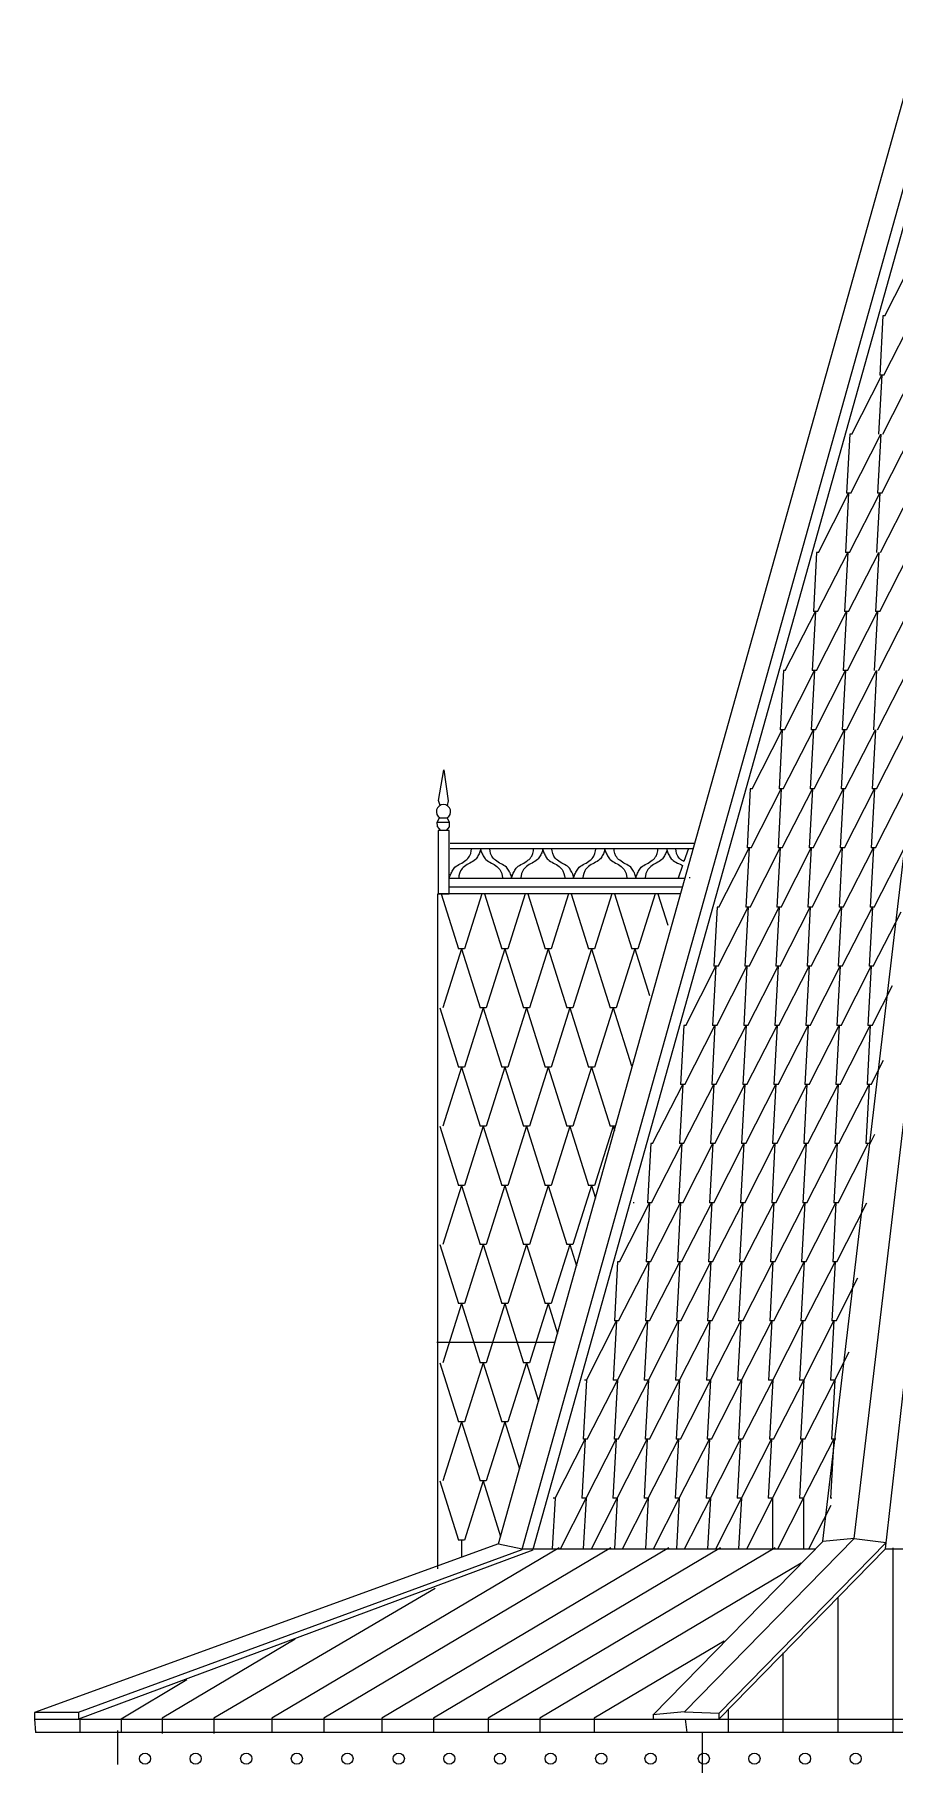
# Model space of a CAD drawing. Header units: millimetres. Extents: x 2399 to 111977, y 1313 to 59551.
# Drawn here: x 39205 to 42151, y 46560 to 52489 of the extents above; entities that cross this region are included whole.
import ezdxf

# ---------------------------------------------------------------- set-up
doc = ezdxf.new("R2010")
doc.units = ezdxf.units.MM
doc.layers.add('hatch1', color=7, linetype='Continuous', lineweight=20, true_color=0x6a6a6a)
doc.layers.add('main line', color=7, linetype='Continuous', lineweight=13)

msp = doc.modelspace()

# ---------------------------------------------------------------- linework, layer by layer
at = {"layer": 'hatch1', "color": 251, "linetype": 'Continuous', "lineweight": 20, "true_color": 0x6a6a6a}
for p, q in [((42118.7151, 51525.0474), (42222.0128, 51727.6971)), ((42112.3366, 51525.0474), (42101.1598, 51322.3977)), ((42118.7151, 51525.0474), (42112.3366, 51525.0474)), ((42115.4783, 51322.3977), (42218.776, 51525.0474)), ((42005.0213, 51119.748), (42108.319, 51322.3977)), ((42108.319, 51322.3977), (42097.1422, 51119.748)), ((42115.4783, 51322.3977), (42101.1598, 51322.3977)), ((42111.4607, 51119.748), (42214.7584, 51322.3977)), ((41998.6429, 51119.748), (41987.466, 50917.0983)), ((42005.0213, 51119.748), (41998.6429, 51119.748)), ((42001.7845, 50917.0983), (42105.0822, 51119.748)), ((42105.0822, 51119.748), (42093.9054, 50917.0983)), ((42108.2239, 50917.0983), (42211.5215, 51119.748)), ((41891.3276, 50714.4486), (41994.6253, 50917.0983)), ((41994.6253, 50917.0983), (41983.4484, 50714.4486)), ((42001.7845, 50917.0983), (41987.466, 50917.0983)), ((41997.7669, 50714.4486), (42101.0646, 50917.0983)), ((42101.0646, 50917.0983), (42089.8878, 50714.4486)), ((42108.2239, 50917.0983), (42093.9054, 50917.0983)), ((42104.2063, 50714.4486), (42207.5039, 50917.0983)), ((41884.9491, 50714.4486), (41873.7723, 50511.7989)), ((41891.3276, 50714.4486), (41884.9491, 50714.4486)), ((41888.0908, 50511.7989), (41991.3885, 50714.4486)), ((41991.3885, 50714.4486), (41980.2116, 50511.7989)), ((41997.7669, 50714.4486), (41983.4484, 50714.4486)), ((41994.5301, 50511.7989), (42097.8278, 50714.4486)), ((42097.8278, 50714.4486), (42086.6509, 50511.7989)), ((42100.9694, 50511.7989), (42204.2671, 50714.4486)), ((41777.6338, 50309.1492), (41880.9315, 50511.7989)), ((41880.9315, 50511.7989), (41869.7547, 50309.1492)), ((41888.0908, 50511.7989), (41873.7723, 50511.7989)), ((41884.0732, 50309.1492), (41987.3709, 50511.7989)), ((41987.3709, 50511.7989), (41976.194, 50309.1492)), ((41994.5301, 50511.7989), (41980.2116, 50511.7989)), ((41990.5125, 50309.1492), (42093.8102, 50511.7989)), ((42093.8102, 50511.7989), (42082.6333, 50309.1492)), ((42100.9694, 50511.7989), (42086.6509, 50511.7989)), ((42096.9518, 50309.1492), (42200.2495, 50511.7989)), ((41771.2554, 50309.1492), (41760.0785, 50106.4995)), ((41777.6338, 50309.1492), (41771.2554, 50309.1492)), ((41774.397, 50106.4995), (41877.6947, 50309.1492)), ((41877.6947, 50309.1492), (41866.5179, 50106.4995)), ((41884.0732, 50309.1492), (41869.7547, 50309.1492)), ((41880.8363, 50106.4995), (41984.134, 50309.1492)), ((41984.134, 50309.1492), (41972.9572, 50106.4995)), ((41990.5125, 50309.1492), (41976.194, 50309.1492)), ((41987.2757, 50106.4995), (42090.5734, 50309.1492)), ((42090.5734, 50309.1492), (42079.3965, 50106.4995)), ((42093.715, 50106.4995), (42197.0127, 50309.1492)), ((41663.9401, 49903.8498), (41767.2378, 50106.4995)), ((41767.2378, 50106.4995), (41756.0609, 49903.8498)), ((41774.397, 50106.4995), (41760.0785, 50106.4995)), ((41770.3794, 49903.8498), (41873.6771, 50106.4995)), ((41873.6771, 50106.4995), (41862.5003, 49903.8498)), ((41880.8363, 50106.4995), (41866.5179, 50106.4995)), ((41876.8187, 49903.8498), (41980.1164, 50106.4995)), ((41980.1164, 50106.4995), (41968.9396, 49903.8498)), ((41987.2757, 50106.4995), (41972.9572, 50106.4995)), ((41983.2581, 49903.8498), (42086.5558, 50106.4995)), ((42086.5558, 50106.4995), (42075.3789, 49903.8498)), ((42089.6974, 49903.8498), (42192.9951, 50106.4995)), ((41657.5616, 49903.8498), (41646.3848, 49701.2001)), ((41663.9401, 49903.8498), (41657.5616, 49903.8498)), ((41660.7033, 49701.2001), (41764.0009, 49903.8498)), ((41764.0009, 49903.8498), (41752.8241, 49701.2001)), ((41770.3794, 49903.8498), (41756.0609, 49903.8498)), ((41767.1426, 49701.2001), (41870.4403, 49903.8498)), ((41870.4403, 49903.8498), (41859.2634, 49701.2001)), ((41876.8187, 49903.8498), (41862.5003, 49903.8498)), ((41873.5819, 49701.2001), (41976.8796, 49903.8498)), ((41976.8796, 49903.8498), (41965.7028, 49701.2001)), ((41983.2581, 49903.8498), (41968.9396, 49903.8498)), ((41980.0213, 49701.2001), (42083.319, 49903.8498)), ((42083.319, 49903.8498), (42072.1421, 49701.2001)), ((42089.6974, 49903.8498), (42075.3789, 49903.8498)), ((42086.4606, 49701.2001), (42189.7583, 49903.8498)), ((41550.2463, 49498.5504), (41653.544, 49701.2001)), ((41653.544, 49701.2001), (41642.3672, 49498.5504)), ((41660.7033, 49701.2001), (41646.3848, 49701.2001)), ((41656.6857, 49498.5504), (41759.9833, 49701.2001)), ((41759.9833, 49701.2001), (41748.8065, 49498.5504)), ((41767.1426, 49701.2001), (41752.8241, 49701.2001)), ((41763.125, 49498.5504), (41866.4227, 49701.2001)), ((41866.4227, 49701.2001), (41855.2458, 49498.5504)), ((41873.5819, 49701.2001), (41859.2634, 49701.2001)), ((41869.5643, 49498.5504), (41972.862, 49701.2001)), ((41972.862, 49701.2001), (41961.6852, 49498.5504)), ((41980.0213, 49701.2001), (41965.7028, 49701.2001)), ((41976.0037, 49498.5504), (42079.3014, 49701.2001)), ((42079.3014, 49701.2001), (42068.1245, 49498.5504)), ((42086.4606, 49701.2001), (42072.1421, 49701.2001)), ((42082.443, 49498.5504), (42185.7407, 49701.2001)), ((40598.2796, 49543.5397), (40657.6493, 49355.399)), ((40737.6103, 49543.5397), (40678.2406, 49355.399)), ((40746.7672, 49543.5397), (40806.1369, 49355.399)), ((40886.0979, 49543.5397), (40826.7282, 49355.399)), ((40895.2548, 49543.5397), (40954.6245, 49355.399)), ((41034.5855, 49543.5397), (40975.2158, 49355.399)), ((41043.7424, 49543.5397), (41103.1121, 49355.399)), ((41183.0731, 49543.5397), (41123.7034, 49355.399)), ((41192.23, 49543.5397), (41251.5997, 49355.399)), ((41331.5607, 49543.5397), (41272.191, 49355.399)), ((41340.7176, 49543.5397), (41374.5761, 49436.243)), ((41543.8679, 49498.5504), (41532.691, 49295.9007)), ((41550.2463, 49498.5504), (41543.8679, 49498.5504)), ((41547.0095, 49295.9007), (41650.3072, 49498.5504)), ((41650.3072, 49498.5504), (41639.1303, 49295.9007)), ((41656.6857, 49498.5504), (41642.3672, 49498.5504)), ((41653.4488, 49295.9007), (41756.7465, 49498.5504)), ((41756.7465, 49498.5504), (41745.5697, 49295.9007)), ((41763.125, 49498.5504), (41748.8065, 49498.5504)), ((41759.8882, 49295.9007), (41863.1859, 49498.5504)), ((41863.1859, 49498.5504), (41852.009, 49295.9007)), ((41869.5643, 49498.5504), (41855.2458, 49498.5504)), ((41866.3275, 49295.9007), (41969.6252, 49498.5504)), ((41969.6252, 49498.5504), (41958.4484, 49295.9007)), ((41976.0037, 49498.5504), (41961.6852, 49498.5504)), ((41972.7668, 49295.9007), (42076.0645, 49498.5504)), ((42076.0645, 49498.5504), (42064.8877, 49295.9007)), ((42082.443, 49498.5504), (42068.1245, 49498.5504)), ((42079.2062, 49295.9007), (42174.5271, 49482.9016)), ((40667.945, 49355.399), (40603.9968, 49152.7493)), ((40678.2406, 49355.399), (40657.6493, 49355.399)), ((40667.945, 49355.399), (40731.8931, 49152.7493)), ((40816.4326, 49355.399), (40752.4844, 49152.7493)), ((40826.7282, 49355.399), (40806.1369, 49355.399)), ((40816.4326, 49355.399), (40880.3807, 49152.7493)), ((40964.9201, 49355.399), (40900.972, 49152.7493)), ((40975.2158, 49355.399), (40954.6245, 49355.399)), ((40964.9201, 49355.399), (41028.8683, 49152.7493)), ((41113.4077, 49355.399), (41049.4596, 49152.7493)), ((41123.7034, 49355.399), (41103.1121, 49355.399)), ((41113.4077, 49355.399), (41177.3559, 49152.7493)), ((41261.8953, 49355.399), (41197.9472, 49152.7493)), ((41272.191, 49355.399), (41251.5997, 49355.399)), ((41261.8953, 49355.399), (41312.4603, 49195.1602)), ((41436.5526, 49093.251), (41539.8503, 49295.9007)), ((41539.8503, 49295.9007), (41528.6734, 49093.251)), ((41547.0095, 49295.9007), (41532.691, 49295.9007)), ((41542.9919, 49093.251), (41646.2896, 49295.9007)), ((41646.2896, 49295.9007), (41635.1127, 49093.251)), ((41653.4488, 49295.9007), (41639.1303, 49295.9007)), ((41649.4312, 49093.251), (41752.7289, 49295.9007)), ((41752.7289, 49295.9007), (41741.5521, 49093.251)), ((41759.8882, 49295.9007), (41745.5697, 49295.9007)), ((41755.8706, 49093.251), (41859.1683, 49295.9007)), ((41859.1683, 49295.9007), (41847.9914, 49093.251)), ((41866.3275, 49295.9007), (41852.009, 49295.9007)), ((41862.3099, 49093.251), (41965.6076, 49295.9007)), ((41965.6076, 49295.9007), (41954.4308, 49093.251)), ((41972.7668, 49295.9007), (41958.4484, 49295.9007)), ((41968.7493, 49093.251), (42072.0469, 49295.9007)), ((42072.0469, 49295.9007), (42060.8701, 49093.251)), ((42079.2062, 49295.9007), (42064.8877, 49295.9007)), ((42075.1886, 49093.251), (42144.6404, 49229.5018)), ((40593.7012, 49152.7493), (40657.6493, 48950.0996)), ((40742.1888, 49152.7493), (40678.2406, 48950.0996)), ((40752.4844, 49152.7493), (40731.8931, 49152.7493)), ((40742.1888, 49152.7493), (40806.1369, 48950.0996)), ((40890.6763, 49152.7493), (40826.7282, 48950.0996)), ((40900.972, 49152.7493), (40880.3807, 49152.7493)), ((40890.6763, 49152.7493), (40954.6245, 48950.0996)), ((41039.1639, 49152.7493), (40975.2158, 48950.0996)), ((41049.4596, 49152.7493), (41028.8683, 49152.7493)), ((41039.1639, 49152.7493), (41103.1121, 48950.0996)), ((41187.6515, 49152.7493), (41123.7034, 48950.0996)), ((41197.9472, 49152.7493), (41177.3559, 49152.7493)), ((41187.6515, 49152.7493), (41250.3445, 48954.0773)), ((41430.1741, 49093.251), (41418.9973, 48890.6014)), ((41436.5526, 49093.251), (41430.1741, 49093.251)), ((41433.3157, 48890.6014), (41536.6134, 49093.251)), ((41536.6134, 49093.251), (41525.4366, 48890.6014)), ((41542.9919, 49093.251), (41528.6734, 49093.251)), ((41539.7551, 48890.6014), (41643.0528, 49093.251)), ((41643.0528, 49093.251), (41631.8759, 48890.6014)), ((41649.4312, 49093.251), (41635.1127, 49093.251)), ((41646.1944, 48890.6014), (41749.4921, 49093.251)), ((41749.4921, 49093.251), (41738.3153, 48890.6014)), ((41755.8706, 49093.251), (41741.5521, 49093.251)), ((41752.6338, 48890.6014), (41855.9314, 49093.251)), ((41855.9314, 49093.251), (41844.7546, 48890.6014)), ((41862.3099, 49093.251), (41847.9914, 49093.251)), ((41859.0731, 48890.6014), (41962.3708, 49093.251)), ((41962.3708, 49093.251), (41951.1939, 48890.6014)), ((41968.7493, 49093.251), (41954.4308, 49093.251)), ((41965.5124, 48890.6014), (42068.8101, 49093.251)), ((42068.8101, 49093.251), (42057.6333, 48890.6014)), ((42075.1886, 49093.251), (42060.8701, 49093.251)), ((40667.945, 48950.0996), (40603.9968, 48747.4499)), ((40678.2406, 48950.0996), (40657.6493, 48950.0996)), ((40667.945, 48950.0996), (40731.8931, 48747.4499)), ((40816.4326, 48950.0996), (40752.4844, 48747.4499)), ((40826.7282, 48950.0996), (40806.1369, 48950.0996)), ((40816.4326, 48950.0996), (40880.3807, 48747.4499)), ((40964.9201, 48950.0996), (40900.972, 48747.4499)), ((40975.2158, 48950.0996), (40954.6245, 48950.0996)), ((40964.9201, 48950.0996), (41028.8683, 48747.4499)), ((41113.4077, 48950.0996), (41049.4596, 48747.4499)), ((41123.7034, 48950.0996), (41103.1121, 48950.0996)), ((41113.4077, 48950.0996), (41177.3559, 48747.4499)), ((42071.9518, 48890.6014), (42114.5186, 48974.1091)), ((41322.8588, 48687.9517), (41426.1565, 48890.6014)), ((41426.1565, 48890.6014), (41414.9797, 48687.9517)), ((41433.3157, 48890.6014), (41418.9973, 48890.6014)), ((41429.2981, 48687.9517), (41532.5958, 48890.6014)), ((41532.5958, 48890.6014), (41521.419, 48687.9517)), ((41539.7551, 48890.6014), (41525.4366, 48890.6014)), ((41535.7375, 48687.9517), (41639.0352, 48890.6014)), ((41639.0352, 48890.6014), (41627.8583, 48687.9517)), ((41646.1944, 48890.6014), (41631.8759, 48890.6014)), ((41642.1768, 48687.9517), (41745.4745, 48890.6014)), ((41745.4745, 48890.6014), (41734.2977, 48687.9517)), ((41752.6338, 48890.6014), (41738.3153, 48890.6014)), ((41748.6162, 48687.9517), (41851.9138, 48890.6014)), ((41851.9138, 48890.6014), (41840.737, 48687.9517)), ((41859.0731, 48890.6014), (41844.7546, 48890.6014)), ((41855.0555, 48687.9517), (41958.3532, 48890.6014)), ((41958.3532, 48890.6014), (41947.1763, 48687.9517)), ((41965.5124, 48890.6014), (41951.1939, 48890.6014)), ((41961.4948, 48687.9517), (42064.7925, 48890.6014)), ((42064.7925, 48890.6014), (42053.6157, 48687.9517)), ((42071.9518, 48890.6014), (42057.6333, 48890.6014)), ((40593.7012, 48747.4499), (40657.6493, 48544.8002)), ((40742.1888, 48747.4499), (40678.2406, 48544.8002)), ((40752.4844, 48747.4499), (40731.8931, 48747.4499)), ((40742.1888, 48747.4499), (40806.1369, 48544.8002)), ((40890.6763, 48747.4499), (40826.7282, 48544.8002)), ((40900.972, 48747.4499), (40880.3807, 48747.4499)), ((40890.6763, 48747.4499), (40954.6245, 48544.8002)), ((41039.1639, 48747.4499), (40975.2158, 48544.8002)), ((41049.4596, 48747.4499), (41028.8683, 48747.4499)), ((41039.1639, 48747.4499), (41103.1121, 48544.8002)), ((41187.6515, 48747.4499), (41123.7034, 48544.8002)), ((41196.0608, 48747.4499), (41177.3559, 48747.4499)), ((41187.6515, 48747.4499), (41192.1062, 48733.3332)), ((41316.4803, 48687.9517), (41305.3035, 48485.302)), ((41322.8588, 48687.9517), (41316.4803, 48687.9517)), ((41319.622, 48485.302), (41422.9197, 48687.9517)), ((41422.9197, 48687.9517), (41411.7428, 48485.302)), ((41429.2981, 48687.9517), (41414.9797, 48687.9517)), ((41426.0613, 48485.302), (41529.359, 48687.9517)), ((41529.359, 48687.9517), (41518.1822, 48485.302)), ((41535.7375, 48687.9517), (41521.419, 48687.9517)), ((41532.5007, 48485.302), (41635.7984, 48687.9517)), ((41635.7984, 48687.9517), (41624.6215, 48485.302)), ((41642.1768, 48687.9517), (41627.8583, 48687.9517)), ((41638.94, 48485.302), (41742.2377, 48687.9517)), ((41742.2377, 48687.9517), (41731.0608, 48485.302)), ((41748.6162, 48687.9517), (41734.2977, 48687.9517)), ((41745.3793, 48485.302), (41848.677, 48687.9517)), ((41848.677, 48687.9517), (41837.5002, 48485.302)), ((41855.0555, 48687.9517), (41840.737, 48687.9517)), ((41851.8187, 48485.302), (41955.1164, 48687.9517)), ((41955.1164, 48687.9517), (41943.9395, 48485.302)), ((41961.4948, 48687.9517), (41947.1763, 48687.9517)), ((41958.258, 48485.302), (42061.5557, 48687.9517)), ((42067.9342, 48687.9517), (42053.6157, 48687.9517)), ((42067.9342, 48687.9517), (42084.6319, 48720.7093)), ((40667.945, 48544.8002), (40603.9968, 48342.1505)), ((40678.2406, 48544.8002), (40657.6493, 48544.8002)), ((40667.945, 48544.8002), (40731.8931, 48342.1505)), ((40816.4326, 48544.8002), (40752.4844, 48342.1505)), ((40826.7282, 48544.8002), (40806.1369, 48544.8002)), ((40816.4326, 48544.8002), (40880.3807, 48342.1505)), ((40964.9201, 48544.8002), (40900.972, 48342.1505)), ((40975.2158, 48544.8002), (40954.6245, 48544.8002)), ((40964.9201, 48544.8002), (41028.8683, 48342.1505)), ((41113.4077, 48544.8002), (41049.4596, 48342.1505)), ((41123.7034, 48544.8002), (41103.1121, 48544.8002)), ((41113.4077, 48544.8002), (41127.1196, 48501.3479)), ((41209.1651, 48282.6523), (41312.4627, 48485.302)), ((41312.4627, 48485.302), (41301.2859, 48282.6523)), ((41319.622, 48485.302), (41305.3035, 48485.302)), ((41315.6044, 48282.6523), (41418.9021, 48485.302)), ((41418.9021, 48485.302), (41407.7252, 48282.6523)), ((41426.0613, 48485.302), (41411.7428, 48485.302)), ((41422.0437, 48282.6523), (41525.3414, 48485.302)), ((41525.3414, 48485.302), (41514.1646, 48282.6523)), ((41532.5007, 48485.302), (41518.1822, 48485.302)), ((41528.4831, 48282.6523), (41631.7808, 48485.302)), ((41631.7808, 48485.302), (41620.6039, 48282.6523)), ((41638.94, 48485.302), (41624.6215, 48485.302)), ((41634.9224, 48282.6523), (41738.2201, 48485.302)), ((41738.2201, 48485.302), (41727.0433, 48282.6523)), ((41745.3793, 48485.302), (41731.0608, 48485.302)), ((41741.3617, 48282.6523), (41844.6594, 48485.302)), ((41844.6594, 48485.302), (41833.4826, 48282.6523)), ((41851.8187, 48485.302), (41837.5002, 48485.302)), ((41847.8011, 48282.6523), (41951.0988, 48485.302)), ((41951.0988, 48485.302), (41939.9219, 48282.6523)), ((41958.258, 48485.302), (41943.9395, 48485.302)), ((41954.2404, 48282.6523), (42057.5381, 48485.302)), ((40593.7012, 48342.1505), (40657.6493, 48139.5008)), ((40742.1888, 48342.1505), (40678.2406, 48139.5008)), ((40752.4844, 48342.1505), (40731.8931, 48342.1505)), ((40742.1888, 48342.1505), (40806.1369, 48139.5008)), ((40890.6763, 48342.1505), (40826.7282, 48139.5008)), ((40900.972, 48342.1505), (40880.3807, 48342.1505)), ((40890.6763, 48342.1505), (40954.6245, 48139.5008)), ((41039.1639, 48342.1505), (40975.2158, 48139.5008)), ((41049.4596, 48342.1505), (41028.8683, 48342.1505)), ((41039.1639, 48342.1505), (41062.1329, 48269.3625)), ((41203.1669, 48282.6523), (41191.99, 48080.0026)), ((41209.1651, 48282.6523), (41202.7866, 48282.6523)), ((41206.3085, 48080.0026), (41309.6062, 48282.6523)), ((41309.6062, 48282.6523), (41298.4294, 48080.0026)), ((41315.6044, 48282.6523), (41301.2859, 48282.6523)), ((41312.7479, 48080.0026), (41416.0456, 48282.6523)), ((41416.0456, 48282.6523), (41404.8687, 48080.0026)), ((41422.0437, 48282.6523), (41407.7252, 48282.6523)), ((41419.1872, 48080.0026), (41522.4849, 48282.6523)), ((41522.4849, 48282.6523), (41511.3081, 48080.0026)), ((41528.4831, 48282.6523), (41514.1646, 48282.6523)), ((41525.6265, 48080.0026), (41628.9242, 48282.6523)), ((41628.9242, 48282.6523), (41617.7474, 48080.0026)), ((41634.9224, 48282.6523), (41620.6039, 48282.6523)), ((41632.0659, 48080.0026), (41735.3636, 48282.6523)), ((41735.3636, 48282.6523), (41724.1867, 48080.0026)), ((41741.3617, 48282.6523), (41727.0433, 48282.6523)), ((41738.5052, 48080.0026), (41841.8029, 48282.6523)), ((41841.8029, 48282.6523), (41830.6261, 48080.0026)), ((41847.8011, 48282.6523), (41833.4826, 48282.6523)), ((41844.9446, 48080.0026), (41948.2423, 48282.6523)), ((41948.2423, 48282.6523), (41937.0654, 48080.0026)), ((41954.2404, 48282.6523), (41939.9219, 48282.6523)), ((41951.3839, 48080.0026), (42026.4291, 48227.2264)), ((40667.945, 48139.5008), (40603.9968, 47936.8511)), ((40678.2406, 48139.5008), (40657.6493, 48139.5008)), ((40667.945, 48139.5008), (40731.8931, 47936.8511)), ((40816.4326, 48139.5008), (40752.4844, 47936.8511)), ((40826.7282, 48139.5008), (40806.1369, 48139.5008)), ((40816.4326, 48139.5008), (40880.3807, 47936.8511)), ((40964.9201, 48139.5008), (40900.972, 47936.8511)), ((40975.2158, 48139.5008), (40954.6245, 48139.5008)), ((40964.9201, 48139.5008), (40997.1463, 48037.3772)), ((41095.8516, 47877.3529), (41199.1493, 48080.0026)), ((41199.1493, 48080.0026), (41187.9724, 47877.3529)), ((41206.3085, 48080.0026), (41191.99, 48080.0026)), ((41202.2909, 47877.3529), (41305.5886, 48080.0026)), ((41305.5886, 48080.0026), (41294.4118, 47877.3529)), ((41312.7479, 48080.0026), (41298.4294, 48080.0026)), ((41308.7303, 47877.3529), (41412.028, 48080.0026)), ((41412.028, 48080.0026), (41400.8511, 47877.3529)), ((41419.1872, 48080.0026), (41404.8687, 48080.0026)), ((41415.1696, 47877.3529), (41518.4673, 48080.0026)), ((41518.4673, 48080.0026), (41507.2905, 47877.3529)), ((41525.6265, 48080.0026), (41511.3081, 48080.0026)), ((41521.6089, 47877.3529), (41624.9066, 48080.0026)), ((41624.9066, 48080.0026), (41613.7298, 47877.3529)), ((41632.0659, 48080.0026), (41617.7474, 48080.0026)), ((41628.0483, 47877.3529), (41731.346, 48080.0026)), ((41731.346, 48080.0026), (41720.1691, 47877.3529)), ((41738.5052, 48080.0026), (41724.1867, 48080.0026)), ((41734.4876, 47877.3529), (41837.7853, 48080.0026)), ((41837.7853, 48080.0026), (41826.6085, 47877.3529)), ((41844.9446, 48080.0026), (41830.6261, 48080.0026)), ((41840.927, 47877.3529), (41944.2247, 48080.0026)), ((41944.2247, 48080.0026), (41933.0478, 47877.3529)), ((41951.3839, 48080.0026), (41937.0654, 48080.0026)), ((41947.3663, 47877.3529), (41996.5423, 47973.8265)), ((40593.7012, 47936.8511), (40657.6493, 47734.2015)), ((40742.1888, 47936.8511), (40678.2406, 47734.2015)), ((40752.4844, 47936.8511), (40731.8931, 47936.8511)), ((40742.1888, 47936.8511), (40806.1369, 47734.2015)), ((40890.6763, 47936.8511), (40826.7282, 47734.2015)), ((40900.972, 47936.8511), (40880.3807, 47936.8511)), ((40890.6763, 47936.8511), (40932.1596, 47805.3918)), ((41095.8516, 47877.3529), (41084.6747, 47674.7032)), ((41095.8516, 47877.3529), (41089.4731, 47877.3529)), ((41098.9932, 47674.7032), (41202.2909, 47877.3529)), ((41202.2909, 47877.3529), (41187.9724, 47877.3529)), ((41202.2909, 47877.3529), (41191.1141, 47674.7032)), ((41205.4326, 47674.7032), (41308.7303, 47877.3529)), ((41308.7303, 47877.3529), (41294.4118, 47877.3529)), ((41308.7303, 47877.3529), (41297.5534, 47674.7032)), ((41311.8719, 47674.7032), (41415.1696, 47877.3529)), ((41415.1696, 47877.3529), (41400.8511, 47877.3529)), ((41415.1696, 47877.3529), (41403.9928, 47674.7032)), ((41418.3113, 47674.7032), (41521.6089, 47877.3529)), ((41521.6089, 47877.3529), (41507.2905, 47877.3529)), ((41521.6089, 47877.3529), (41510.4321, 47674.7032)), ((41524.7506, 47674.7032), (41628.0483, 47877.3529)), ((41628.0483, 47877.3529), (41613.7298, 47877.3529)), ((41628.0483, 47877.3529), (41616.8714, 47674.7032)), ((41631.1899, 47674.7032), (41734.4876, 47877.3529)), ((41734.4876, 47877.3529), (41720.1691, 47877.3529)), ((41734.4876, 47877.3529), (41723.3108, 47674.7032)), ((41737.6293, 47674.7032), (41840.927, 47877.3529)), ((41840.927, 47877.3529), (41826.6085, 47877.3529)), ((41840.927, 47877.3529), (41829.7501, 47674.7032)), ((41844.0686, 47674.7032), (41947.3663, 47877.3529)), ((41947.3663, 47877.3529), (41933.0478, 47877.3529)), ((41947.3663, 47877.3529), (41936.1895, 47674.7032)), ((40667.945, 47734.2015), (40603.9968, 47531.5518)), ((40678.2406, 47734.2015), (40657.6493, 47734.2015)), ((40667.945, 47734.2015), (40731.8931, 47531.5518)), ((40816.4326, 47734.2015), (40752.4844, 47531.5518)), ((40826.7282, 47734.2015), (40806.1369, 47734.2015)), ((40816.4326, 47734.2015), (40867.173, 47573.4065)), ((40988.5363, 47472.0535), (41091.834, 47674.7032)), ((41091.834, 47674.7032), (41080.6571, 47472.0535)), ((41098.9932, 47674.7032), (41084.6747, 47674.7032)), ((41094.9756, 47472.0535), (41198.2733, 47674.7032)), ((41198.2733, 47674.7032), (41187.0965, 47472.0535)), ((41205.4326, 47674.7032), (41191.1141, 47674.7032)), ((41201.415, 47472.0535), (41304.7127, 47674.7032)), ((41304.7127, 47674.7032), (41293.5358, 47472.0535)), ((41311.8719, 47674.7032), (41297.5534, 47674.7032)), ((41307.8543, 47472.0535), (41411.152, 47674.7032)), ((41411.152, 47674.7032), (41399.9752, 47472.0535)), ((41418.3113, 47674.7032), (41403.9928, 47674.7032)), ((41414.2937, 47472.0535), (41517.5913, 47674.7032)), ((41517.5913, 47674.7032), (41506.4145, 47472.0535)), ((41524.7506, 47674.7032), (41510.4321, 47674.7032)), ((41520.733, 47472.0535), (41624.0307, 47674.7032)), ((41624.0307, 47674.7032), (41612.8538, 47472.0535)), ((41631.1899, 47674.7032), (41616.8714, 47674.7032)), ((41627.1723, 47472.0535), (41730.47, 47674.7032)), ((41730.47, 47674.7032), (41719.2932, 47472.0535)), ((41737.6293, 47674.7032), (41723.3108, 47674.7032)), ((41733.6117, 47472.0535), (41836.9094, 47674.7032)), ((41836.9094, 47674.7032), (41825.7325, 47472.0535)), ((41844.0686, 47674.7032), (41829.7501, 47674.7032)), ((41840.051, 47472.0535), (41943.3487, 47674.7032)), ((41943.3487, 47674.7032), (41932.1719, 47472.0535)), ((41950.5079, 47674.7032), (41936.1895, 47674.7032)), ((40593.7012, 47531.5518), (40657.6493, 47328.9021)), ((40742.1888, 47531.5518), (40678.2406, 47328.9021)), ((40752.4844, 47531.5518), (40731.8931, 47531.5518)), ((40742.1888, 47531.5518), (40802.1864, 47341.4212)), ((40988.5363, 47472.0535), (40978.9985, 47299.1215)), ((40988.5363, 47472.0535), (40982.1578, 47472.0535)), ((41006.8261, 47299.1215), (41094.9756, 47472.0535)), ((41094.9756, 47472.0535), (41080.6571, 47472.0535)), ((41094.9756, 47472.0535), (41085.4378, 47299.1215)), ((41113.2655, 47299.1215), (41201.415, 47472.0535)), ((41201.415, 47472.0535), (41187.0965, 47472.0535)), ((41201.415, 47472.0535), (41191.8772, 47299.1215)), ((41219.7048, 47299.1215), (41307.8543, 47472.0535)), ((41307.8543, 47472.0535), (41293.5358, 47472.0535)), ((41307.8543, 47472.0535), (41298.3165, 47299.1215)), ((41326.1441, 47299.1215), (41414.2937, 47472.0535)), ((41414.2937, 47472.0535), (41399.9752, 47472.0535)), ((41414.2937, 47472.0535), (41404.7558, 47299.1215)), ((41432.5835, 47299.1215), (41520.733, 47472.0535)), ((41520.733, 47472.0535), (41506.4145, 47472.0535)), ((41520.733, 47472.0535), (41511.1952, 47299.1215)), ((41539.0228, 47299.1215), (41627.1723, 47472.0535)), ((41627.1723, 47472.0535), (41612.8538, 47472.0535)), ((41627.1723, 47472.0535), (41617.6345, 47299.1215)), ((41645.4622, 47299.1215), (41733.6117, 47472.0535)), ((41733.6117, 47472.0535), (41719.2932, 47472.0535)), ((41733.6117, 47472.0535), (41733.6117, 47299.1215)), ((41751.9015, 47299.1215), (41840.051, 47472.0535)), ((41840.051, 47472.0535), (41825.7325, 47472.0535)), ((41840.051, 47472.0535), (41840.051, 47299.1215)), ((41858.3408, 47299.1215), (41934.6137, 47448.7538)), ((41937.3617, 47472.0535), (41932.1719, 47472.0535)), ((40678.2406, 47328.9021), (40657.6493, 47328.9021)), ((40667.945, 47328.9021), (40667.945, 47269.7072))]:
    msp.add_line(p, q, dxfattribs=at)
at = {"layer": 'main line', "color": 7, "linetype": 'Continuous', "lineweight": 13}
for p, q in [((40795.0394, 47315.9086), (42244.2711, 52489.2871)), ((40875.8892, 47297.9948), (42329.5708, 52489.2871)), ((40913.1294, 47297.4766), (42366.6305, 52489.2871)), ((41906.1498, 47324.8219), (42515.1092, 52487.9905)), ((42013.6695, 47334.5895), (42626.0946, 52487.1894)), ((40589.1882, 49863.639), (40607.9464, 49968.532)), ((40607.9464, 49968.532), (40622.8765, 49862.8733)), ((40594.5665, 49847.1436), (40589.1882, 49863.639)), ((40622.8765, 49862.8733), (40618.6407, 49846.9306)), ((40584.2115, 49790.1373), (40592.6336, 49804.3017)), ((40584.2115, 49790.1373), (40625.939, 49790.1373)), ((40585.36, 49774.4416), (40584.2115, 49790.1373)), ((40596.8446, 49760.9361), (40585.36, 49774.4416)), ((40587.9664, 49760.9361), (40587.9664, 49543.5397)), ((40625.5124, 49760.9361), (40587.9664, 49760.9361)), ((40592.6336, 49804.3017), (40619.0482, 49804.3017)), ((40625.939, 49773.676), (40615.6028, 49760.9361)), ((40619.0482, 49804.3017), (40625.939, 49790.1373)), ((40625.5124, 49543.5397), (40625.5124, 49760.9361)), ((40625.939, 49790.1373), (40625.939, 49773.676)), ((40628.7369, 49699.3691), (41462.7243, 49699.3691)), ((40628.7369, 49699.3691), (41462.7243, 49699.3691)), ((40628.7369, 49699.3691), (41462.7243, 49699.3691)), ((40628.7369, 49699.3691), (41462.7243, 49699.3691)), ((40628.7369, 49699.3691), (41462.7243, 49699.3691)), ((40628.7369, 49699.3691), (41462.7243, 49699.3691)), ((40628.7369, 49699.3691), (41462.7243, 49699.3691)), ((40628.7369, 49699.3691), (41462.7243, 49699.3691)), ((40628.7369, 49699.3691), (41462.7243, 49699.3691)), ((40628.7369, 49699.3691), (40915.439, 49699.3691)), ((40628.7369, 49699.3691), (40702.5406, 49699.3691)), ((40628.7369, 49699.3691), (41462.7243, 49699.3691)), ((40628.7369, 49699.3691), (41462.7243, 49699.3691)), ((40628.7369, 49699.3691), (41128.3374, 49699.3691)), ((40628.7369, 49699.3691), (41462.7243, 49699.3691)), ((40629.054, 49717.918), (41467.9204, 49717.918)), ((41445.6336, 49699.3691), (41430.3504, 49654.8645)), ((41425.6051, 49641.0462), (41410.543, 49597.1857)), ((40626.9902, 49597.1857), (41434.0994, 49597.1857)), ((40626.9902, 49597.1857), (41434.0994, 49597.1857)), ((40626.9902, 49597.1857), (41434.0994, 49597.1857)), ((40626.9902, 49597.1857), (41434.0994, 49597.1857)), ((40626.9902, 49597.1857), (41434.0994, 49597.1857)), ((40626.9902, 49597.1857), (41434.0994, 49597.1857)), ((40626.9902, 49597.1857), (41234.7055, 49597.1857)), ((40626.9902, 49597.1857), (41021.8072, 49597.1857)), ((40587.495, 49543.5397), (40625.5124, 49543.5397)), ((41419.0714, 49543.5397), (40587.495, 49543.5397)), ((40587.495, 47230.103), (40587.495, 49543.5397)), ((40626.4951, 49568.226), (41425.9868, 49568.226)), ((40626.4951, 49568.226), (41425.9868, 49568.226)), ((41259.5205, 48485.302), (41256.0035, 48485.302)), ((40988.4151, 48006.2092), (40584.0034, 48006.2092)), ((42121.4976, 47299.1215), (42198.1977, 47984.893)), ((41906.105, 47324.0461), (41324.3426, 46729.9573)), ((42013.5514, 47334.5895), (41431.789, 46740.5007)), ((42013.6695, 47334.5895), (41431.9071, 46740.5007)), ((42123.486, 47321.0912), (41550.5526, 46736.0185)), ((42013.5514, 47334.5895), (41906.105, 47324.0461)), ((42013.6695, 47334.5895), (41906.2231, 47324.0461)), ((42013.5514, 47334.5895), (42123.486, 47321.0912)), ((42013.6695, 47334.5895), (42123.604, 47321.0912)), ((40794.9214, 47315.9086), (39205.3027, 46737.5135)), ((40875.2147, 47295.6459), (39354.3861, 46737.5135)), ((40912.424, 47294.0425), (39355.3431, 46714.9459)), ((41002.2359, 47302.1877), (40018.7012, 46718.0121)), ((41179.5539, 47302.1877), (40196.0193, 46718.0121)), ((41378.5347, 47302.1877), (40395.0001, 46718.0121)), ((41555.8528, 47302.1877), (40572.3181, 46718.0121)), ((41742.4645, 47302.1877), (40758.9298, 46718.0121)), ((40794.9214, 47315.9086), (40876.0126, 47299.1215)), ((40876.0126, 47299.1215), (41881.6976, 47299.1215)), ((41550.0376, 46714.9459), (42121.3795, 47299.1215)), ((42121.3795, 47299.1215), (42345.8837, 47299.1215)), ((42146.2983, 47302.1877), (42146.2983, 46671.0601)), ((41832.1116, 47250.1151), (40936.2479, 46718.0121)), ((40577.3169, 47162.9825), (39819.7204, 46718.0121)), ((41957.9541, 47133.6554), (41957.9541, 46671.0601)), ((40098.3994, 46988.8539), (39642.4024, 46718.0121)), ((41568.5501, 46982.7324), (41122.8596, 46718.0121)), ((41769.61, 46942.1892), (41769.61, 46671.0601)), ((39501.6384, 46716.5761), (39727.1977, 46850.7997)), ((39205.3027, 46737.5135), (39205.3027, 46714.9459)), ((39355.7495, 46737.5135), (39205.3027, 46737.5135)), ((39355.7495, 46737.5135), (39355.7495, 46714.9459)), ((41431.789, 46740.5007), (41323.9439, 46730.4351)), ((41324.8978, 46730.5242), (41324.8978, 46714.9459)), ((41431.789, 46740.5007), (41550.5526, 46736.0185)), ((41550.0376, 46736.0185), (41550.0376, 46714.9459)), ((41581.2659, 46748.5059), (41581.2659, 46671.0601)), ((39205.3027, 46714.9459), (39208.3558, 46669.4299)), ((39205.3027, 46714.9459), (46551.3634, 46714.9459)), ((46548.9401, 46669.4299), (39208.3558, 46669.4299)), ((39360.0466, 46716.5761), (39360.0466, 46671.0601)), ((39490.8447, 46559.2632), (39490.8447, 46676.3428)), ((39501.6384, 46716.5761), (39501.6384, 46671.0601)), ((39642.4024, 46718.0121), (39642.4024, 46665.6049)), ((39819.7204, 46718.0121), (39819.7204, 46665.6049)), ((40018.7012, 46718.0121), (40018.7012, 46671.0601)), ((40196.0193, 46718.0121), (40196.0193, 46671.0601)), ((40395.0001, 46718.0121), (40395.0001, 46671.0601)), ((40395.3204, 46714.9459), (40395.3204, 46669.4299)), ((40572.3181, 46718.0121), (40572.3181, 46671.0601)), ((40758.9298, 46718.0121), (40758.9298, 46671.0601)), ((40936.2479, 46718.0121), (40936.2479, 46671.0601)), ((41122.8596, 46718.0121), (41122.8596, 46671.7244)), ((41434.5825, 46714.9459), (41440.6347, 46669.4299)), ((41494.2209, 46469.5227), (41494.2209, 46669.4299))]:
    msp.add_line(p, q, dxfattribs=at)
for centre in [(39583.5869, 46579.7452), (39583.5869, 46579.7452), (39583.5869, 46579.7452), (39583.5869, 46579.7452), (39583.5869, 46579.7452), (39583.5869, 46579.7452), (39756.9988, 46579.7452), (39756.9988, 46579.7452), (39756.9988, 46579.7452), (39756.9988, 46579.7452), (39756.9988, 46579.7452), (39756.9988, 46579.7452), (39930.4108, 46579.7452), (39930.4108, 46579.7452), (39930.4108, 46579.7452), (39930.4108, 46579.7452), (39930.4108, 46579.7452), (39930.4108, 46579.7452), (40103.8228, 46579.7452), (40103.8228, 46579.7452), (40103.8228, 46579.7452), (40103.8228, 46579.7452), (40103.8228, 46579.7452), (40103.8228, 46579.7452), (40277.2347, 46579.7452), (40277.2347, 46579.7452), (40277.2347, 46579.7452), (40277.2347, 46579.7452), (40277.2347, 46579.7452), (40277.2347, 46579.7452), (40453.1014, 46579.7452), (40453.1014, 46579.7452), (40453.1014, 46579.7452), (40453.1014, 46579.7452), (40453.1014, 46579.7452), (40453.1014, 46579.7452), (40626.5134, 46579.7452), (40626.5134, 46579.7452), (40626.5134, 46579.7452), (40626.5134, 46579.7452), (40626.5134, 46579.7452), (40626.5134, 46579.7452), (40799.9254, 46579.7452), (40799.9254, 46579.7452), (40799.9254, 46579.7452), (40799.9254, 46579.7452), (40799.9254, 46579.7452), (40799.9254, 46579.7452), (40973.3373, 46579.7452), (40973.3373, 46579.7452), (40973.3373, 46579.7452), (40973.3373, 46579.7452), (40973.3373, 46579.7452), (40973.3373, 46579.7452), (41146.7493, 46579.7452), (41146.7493, 46579.7452), (41146.7493, 46579.7452), (41146.7493, 46579.7452), (41146.7493, 46579.7452), (41146.7493, 46579.7452), (41315.8871, 46579.7452), (41315.8871, 46579.7452), (41315.8871, 46579.7452), (41315.8871, 46579.7452), (41315.8871, 46579.7452), (41315.8871, 46579.7452), (41498.4827, 46579.7452), (41498.4827, 46579.7452), (41498.4827, 46579.7452), (41498.4827, 46579.7452), (41498.4827, 46579.7452), (41498.4827, 46579.7452), (41671.8946, 46579.7452), (41671.8946, 46579.7452), (41671.8946, 46579.7452), (41671.8946, 46579.7452), (41671.8946, 46579.7452), (41671.8946, 46579.7452), (41845.3066, 46579.7452), (41845.3066, 46579.7452), (41845.3066, 46579.7452), (41845.3066, 46579.7452), (41845.3066, 46579.7452), (41845.3066, 46579.7452), (42018.7186, 46579.7452), (42018.7186, 46579.7452), (42018.7186, 46579.7452), (42018.7186, 46579.7452), (42018.7186, 46579.7452), (42018.7186, 46579.7452)]:
    msp.add_circle(centre, 19.1338, dxfattribs=at)
msp.add_arc((40606.4151, 49825.7397), 24.4646, 298.80263049, 241.19736951, dxfattribs=at)
for points, knots in [([(40626.7467, 49598.0952), (40626.7467, 49598.0952), (40627.8087, 49603.3681), (40629.662, 49608.3898), (40631.4345, 49613.1926), (40633.8199, 49617.7374), (40636.3306, 49622.2034), (40638.9171, 49626.8043), (40641.6284, 49631.3649), (40645.3809, 49635.0644), (40650.6424, 49640.2516), (40657.4277, 49643.47), (40663.9578, 49646.9727), (40670.5686, 49650.5186), (40677.1669, 49654.1803), (40683.0111, 49658.8809), (40688.1521, 49663.0161), (40692.7351, 49667.8422), (40695.872, 49673.6472), (40702.2407, 49685.4326), (40702.5406, 49699.3691), (40702.5406, 49699.3691)], [0, 0, 0, 0, 1, 1, 1, 2, 2, 2, 3, 3, 3, 4, 4, 4, 5, 5, 5, 6, 6, 6, 7, 7, 7, 7]), ([(40733.1148, 49698.4595), (40733.1148, 49698.4595), (40732.8223, 49693.1672), (40731.2668, 49688.1649), (40729.7448, 49683.2704), (40727.1692, 49678.7961), (40724.5982, 49674.3513), (40721.9559, 49669.7834), (40719.2884, 49665.1991), (40715.5479, 49661.4904), (40710.3011, 49656.2883), (40703.5011, 49653.0848), (40696.971, 49649.5821), (40690.3602, 49646.0361), (40683.7618, 49642.3745), (40677.9177, 49637.6738), (40672.7767, 49633.5387), (40668.1937, 49628.7125), (40665.0568, 49622.9076), (40658.6881, 49611.1222), (40658.3882, 49597.1857), (40658.3882, 49597.1857)], [0, 0, 0, 0, 1, 1, 1, 2, 2, 2, 3, 3, 3, 4, 4, 4, 5, 5, 5, 6, 6, 6, 7, 7, 7, 7]), ([(40733.1148, 49698.4595), (40733.1148, 49698.4595), (40734.1768, 49693.1866), (40736.0301, 49688.1649), (40737.8026, 49683.3621), (40740.1881, 49678.8174), (40742.6988, 49674.3513), (40745.2852, 49669.7504), (40747.9966, 49665.1899), (40751.749, 49661.4904), (40757.0106, 49656.3032), (40763.7959, 49653.0848), (40770.326, 49649.5821), (40776.9368, 49646.0361), (40783.5351, 49642.3745), (40789.3792, 49637.6738), (40794.5202, 49633.5387), (40799.1032, 49628.7125), (40802.2401, 49622.9076), (40808.6088, 49611.1222), (40808.9088, 49597.1857), (40808.9088, 49597.1857)], [0, 0, 0, 0, 1, 1, 1, 2, 2, 2, 3, 3, 3, 4, 4, 4, 5, 5, 5, 6, 6, 6, 7, 7, 7, 7]), ([(40839.6451, 49598.0952), (40839.6451, 49598.0952), (40839.3525, 49603.3876), (40837.7971, 49608.3898), (40836.2751, 49613.2844), (40833.6995, 49617.7587), (40831.1284, 49622.2034), (40828.4861, 49626.7714), (40825.8187, 49631.3557), (40822.0781, 49635.0644), (40816.8314, 49640.2665), (40810.0313, 49643.47), (40803.5012, 49646.9727), (40796.8904, 49650.5186), (40790.2921, 49654.1803), (40784.448, 49658.8809), (40779.307, 49663.0161), (40774.724, 49667.8422), (40771.587, 49673.6472), (40765.2183, 49685.4326), (40764.9184, 49699.3691), (40764.9184, 49699.3691)], [0, 0, 0, 0, 1, 1, 1, 2, 2, 2, 3, 3, 3, 4, 4, 4, 5, 5, 5, 6, 6, 6, 7, 7, 7, 7]), ([(40839.6451, 49598.0952), (40839.6451, 49598.0952), (40840.7071, 49603.3681), (40842.5604, 49608.3898), (40844.3329, 49613.1926), (40846.7183, 49617.7374), (40849.229, 49622.2034), (40851.8155, 49626.8043), (40854.5268, 49631.3649), (40858.2793, 49635.0644), (40863.5408, 49640.2516), (40870.3261, 49643.47), (40876.8562, 49646.9727), (40883.467, 49650.5186), (40890.0653, 49654.1803), (40895.9095, 49658.8809), (40901.0504, 49663.0161), (40905.6334, 49667.8422), (40908.7704, 49673.6472), (40915.1391, 49685.4326), (40915.439, 49699.3691), (40915.439, 49699.3691)], [0, 0, 0, 0, 1, 1, 1, 2, 2, 2, 3, 3, 3, 4, 4, 4, 5, 5, 5, 6, 6, 6, 7, 7, 7, 7]), ([(40946.0132, 49698.4595), (40946.0132, 49698.4595), (40945.7207, 49693.1672), (40944.1652, 49688.1649), (40942.6432, 49683.2704), (40940.0676, 49678.7961), (40937.4966, 49674.3513), (40934.8543, 49669.7834), (40932.1868, 49665.1991), (40928.4463, 49661.4904), (40923.1995, 49656.2883), (40916.3994, 49653.0848), (40909.8694, 49649.5821), (40903.2585, 49646.0361), (40896.6602, 49642.3745), (40890.8161, 49637.6738), (40885.6751, 49633.5387), (40881.0921, 49628.7125), (40877.9552, 49622.9076), (40871.5865, 49611.1222), (40871.2865, 49597.1857), (40871.2865, 49597.1857)], [0, 0, 0, 0, 1, 1, 1, 2, 2, 2, 3, 3, 3, 4, 4, 4, 5, 5, 5, 6, 6, 6, 7, 7, 7, 7]), ([(40946.0132, 49698.4595), (40946.0132, 49698.4595), (40947.0752, 49693.1866), (40948.9285, 49688.1649), (40950.701, 49683.3621), (40953.0864, 49678.8174), (40955.5971, 49674.3513), (40958.1836, 49669.7504), (40960.895, 49665.1899), (40964.6474, 49661.4904), (40969.9089, 49656.3032), (40976.6942, 49653.0848), (40983.2243, 49649.5821), (40989.8352, 49646.0361), (40996.4335, 49642.3745), (41002.2776, 49637.6738), (41007.4186, 49633.5387), (41012.0016, 49628.7125), (41015.1385, 49622.9076), (41021.5072, 49611.1222), (41021.8072, 49597.1857), (41021.8072, 49597.1857)], [0, 0, 0, 0, 1, 1, 1, 2, 2, 2, 3, 3, 3, 4, 4, 4, 5, 5, 5, 6, 6, 6, 7, 7, 7, 7]), ([(41052.5435, 49598.0952), (41052.5435, 49598.0952), (41052.2509, 49603.3876), (41050.6954, 49608.3898), (41049.1735, 49613.2844), (41046.5979, 49617.7587), (41044.0268, 49622.2034), (41041.3845, 49626.7714), (41038.7171, 49631.3557), (41034.9765, 49635.0644), (41029.7297, 49640.2665), (41022.9297, 49643.47), (41016.3996, 49646.9727), (41009.7888, 49650.5186), (41003.1905, 49654.1803), (40997.3464, 49658.8809), (40992.2054, 49663.0161), (40987.6224, 49667.8422), (40984.4854, 49673.6472), (40978.1167, 49685.4326), (40977.8168, 49699.3691), (40977.8168, 49699.3691)], [0, 0, 0, 0, 1, 1, 1, 2, 2, 2, 3, 3, 3, 4, 4, 4, 5, 5, 5, 6, 6, 6, 7, 7, 7, 7]), ([(41052.5435, 49598.0952), (41052.5435, 49598.0952), (41053.6055, 49603.3681), (41055.4588, 49608.3898), (41057.2313, 49613.1926), (41059.6167, 49617.7374), (41062.1274, 49622.2034), (41064.7139, 49626.8043), (41067.4252, 49631.3649), (41071.1777, 49635.0644), (41076.4392, 49640.2516), (41083.2245, 49643.47), (41089.7546, 49646.9727), (41096.3654, 49650.5186), (41102.9637, 49654.1803), (41108.8078, 49658.8809), (41113.9488, 49663.0161), (41118.5318, 49667.8422), (41121.6688, 49673.6472), (41128.0375, 49685.4326), (41128.3374, 49699.3691), (41128.3374, 49699.3691)], [0, 0, 0, 0, 1, 1, 1, 2, 2, 2, 3, 3, 3, 4, 4, 4, 5, 5, 5, 6, 6, 6, 7, 7, 7, 7]), ([(41158.9116, 49698.4595), (41158.9116, 49698.4595), (41158.619, 49693.1672), (41157.0636, 49688.1649), (41155.5416, 49683.2704), (41152.966, 49678.7961), (41150.3949, 49674.3513), (41147.7526, 49669.7834), (41145.0852, 49665.1991), (41141.3446, 49661.4904), (41136.0979, 49656.2883), (41129.2978, 49653.0848), (41122.7677, 49649.5821), (41116.1569, 49646.0361), (41109.5586, 49642.3745), (41103.7145, 49637.6738), (41098.5735, 49633.5387), (41093.9905, 49628.7125), (41090.8536, 49622.9076), (41084.4849, 49611.1222), (41084.1849, 49597.1857), (41084.1849, 49597.1857)], [0, 0, 0, 0, 1, 1, 1, 2, 2, 2, 3, 3, 3, 4, 4, 4, 5, 5, 5, 6, 6, 6, 7, 7, 7, 7]), ([(41158.9116, 49698.4595), (41158.9116, 49698.4595), (41159.9736, 49693.1866), (41161.8269, 49688.1649), (41163.5994, 49683.3621), (41165.9848, 49678.8174), (41168.4955, 49674.3513), (41171.082, 49669.7504), (41173.7933, 49665.1899), (41177.5458, 49661.4904), (41182.8073, 49656.3032), (41189.5926, 49653.0848), (41196.1227, 49649.5821), (41202.7335, 49646.0361), (41209.3318, 49642.3745), (41215.176, 49637.6738), (41220.317, 49633.5387), (41224.8999, 49628.7125), (41228.0369, 49622.9076), (41234.4056, 49611.1222), (41234.7055, 49597.1857), (41234.7055, 49597.1857)], [0, 0, 0, 0, 1, 1, 1, 2, 2, 2, 3, 3, 3, 4, 4, 4, 5, 5, 5, 6, 6, 6, 7, 7, 7, 7]), ([(41265.4419, 49598.0952), (41265.4419, 49598.0952), (41265.1493, 49603.3876), (41263.5938, 49608.3898), (41262.0719, 49613.2844), (41259.4963, 49617.7587), (41256.9252, 49622.2034), (41254.2829, 49626.7714), (41251.6155, 49631.3557), (41247.8749, 49635.0644), (41242.6281, 49640.2665), (41235.8281, 49643.47), (41229.298, 49646.9727), (41222.6872, 49650.5186), (41216.0889, 49654.1803), (41210.2447, 49658.8809), (41205.1038, 49663.0161), (41200.5208, 49667.8422), (41197.3838, 49673.6472), (41191.0151, 49685.4326), (41190.7152, 49699.3691), (41190.7152, 49699.3691)], [0, 0, 0, 0, 1, 1, 1, 2, 2, 2, 3, 3, 3, 4, 4, 4, 5, 5, 5, 6, 6, 6, 7, 7, 7, 7]), ([(41265.4419, 49598.0952), (41265.4419, 49598.0952), (41266.5038, 49603.3681), (41268.3571, 49608.3898), (41270.1296, 49613.1926), (41272.5151, 49617.7374), (41275.0258, 49622.2034), (41277.6123, 49626.8043), (41280.3236, 49631.3649), (41284.0761, 49635.0644), (41289.3376, 49640.2516), (41296.1229, 49643.47), (41302.653, 49646.9727), (41309.2638, 49650.5186), (41315.8621, 49654.1803), (41321.7062, 49658.8809), (41326.8472, 49663.0161), (41331.4302, 49667.8422), (41334.5672, 49673.6472), (41340.9359, 49685.4326), (41341.2358, 49699.3691), (41341.2358, 49699.3691)], [0, 0, 0, 0, 1, 1, 1, 2, 2, 2, 3, 3, 3, 4, 4, 4, 5, 5, 5, 6, 6, 6, 7, 7, 7, 7]), ([(41371.81, 49698.4595), (41371.81, 49698.4595), (41371.5174, 49693.1672), (41369.962, 49688.1649), (41368.44, 49683.2704), (41365.8644, 49678.7961), (41363.2933, 49674.3513), (41360.651, 49669.7834), (41357.9836, 49665.1991), (41354.243, 49661.4904), (41348.9963, 49656.2883), (41342.1962, 49653.0848), (41335.6661, 49649.5821), (41329.0553, 49646.0361), (41322.457, 49642.3745), (41316.6129, 49637.6738), (41311.4719, 49633.5387), (41306.8889, 49628.7125), (41303.7519, 49622.9076), (41297.3832, 49611.1222), (41297.0833, 49597.1857), (41297.0833, 49597.1857)], [0, 0, 0, 0, 1, 1, 1, 2, 2, 2, 3, 3, 3, 4, 4, 4, 5, 5, 5, 6, 6, 6, 7, 7, 7, 7]), ([(41371.81, 49698.4595), (41371.81, 49698.4595), (41372.1026, 49693.1672), (41373.658, 49688.1649), (41375.18, 49683.2704), (41377.7556, 49678.7961), (41380.3267, 49674.3513), (41382.969, 49669.7834), (41385.6364, 49665.1991), (41389.377, 49661.4904), (41394.6237, 49656.2883), (41401.4238, 49653.0848), (41407.9539, 49649.5821), (41411.9458, 49647.4409), (41421.7856, 49643.4751), (41425.6051, 49641.0462)], [0, 0, 0, 0, 1, 1, 1, 2, 2, 2, 3, 3, 3, 4, 4, 4, 5, 5, 5, 5]), ([(41430.3504, 49654.8645), (41429.4507, 49655.5205), (41422.7826, 49658.1821), (41421.9138, 49658.8809), (41416.7728, 49663.0161), (41412.1898, 49667.8422), (41409.0528, 49673.6472), (41402.6841, 49685.4326), (41402.3842, 49699.3691), (41402.3842, 49699.3691)], [0, 0, 0, 0, 1, 1, 1, 2, 2, 2, 3, 3, 3, 3])]:
    msp.add_open_spline(points, degree=3, knots=knots, dxfattribs=at)
msp.add_open_spline([(41448.9838, 49600.8888), (41449.2292, 49598.592), (41449.2595, 49597.1857), (41449.2595, 49597.1857)], degree=3, dxfattribs=at)

doc.saveas('drawing.dxf')
